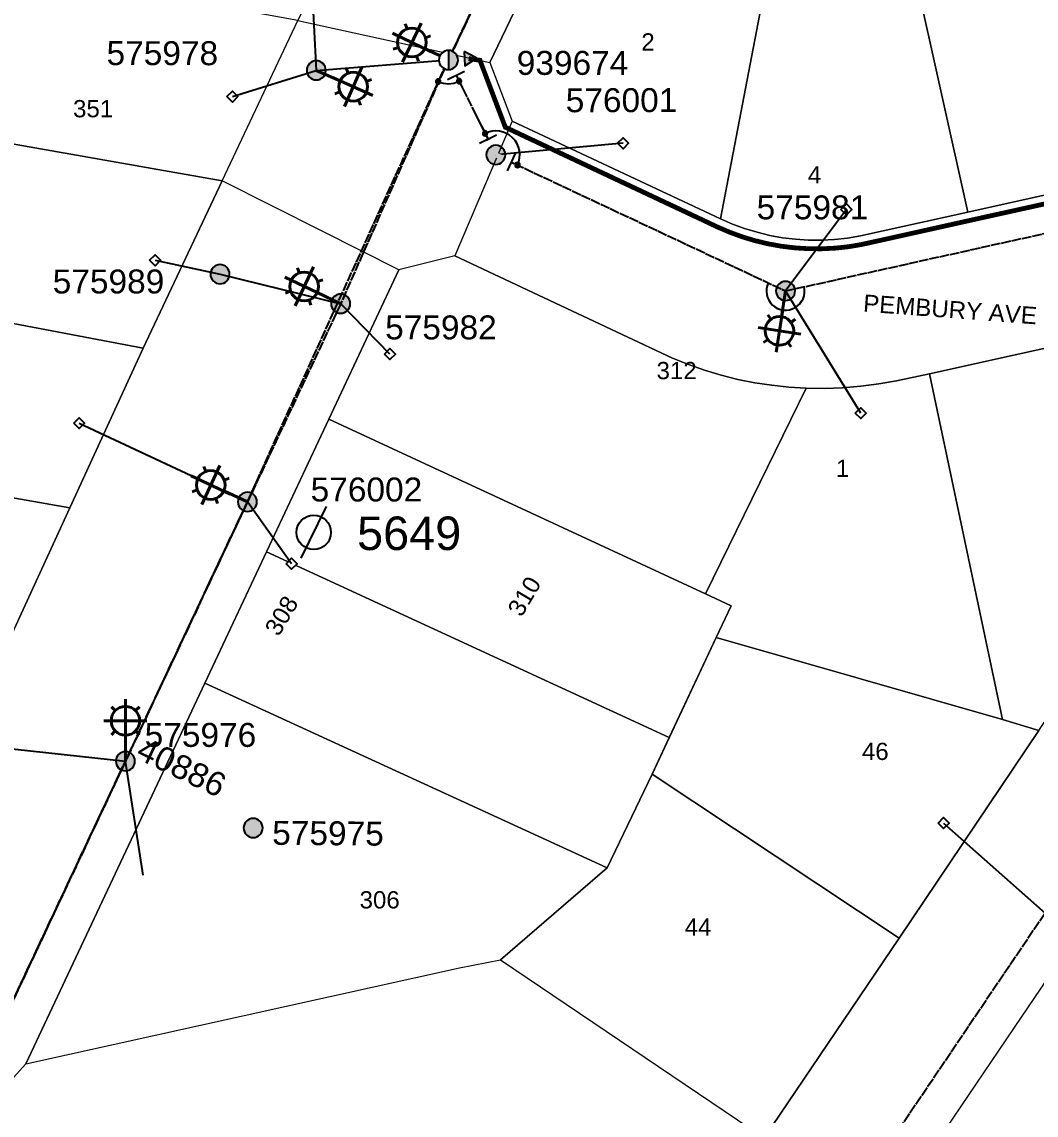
# Model space of a CAD drawing. Extents: x 316986 to 317993, y 6261353 to 6262146.
# Drawn here: x 317198.3 to 317304.2, y 6261481.3 to 6261595.4 of the extents above; entities that cross this region are included whole.
import ezdxf
from ezdxf.enums import TextEntityAlignment as Align

# ---------------------------------------------------------------- set-up
doc = ezdxf.new("R2010")
doc.units = 0
doc.linetypes.add('Cable Exist OH', pattern=[1, 1, 0])
doc.linetypes.add('Cable New OH', pattern=[6, 4, -2])
doc.layers.get('0').update_dxf_attribs({"color": 6})
doc.layers.add('Cadastre Land Parcels_SP_EXT', color=9, linetype='Continuous', lineweight=5)
doc.layers.add('Cadastre Roads_SP_EXT', color=9, linetype='Continuous', lineweight=5)
for name, color, linetype in [('Equip_SP_HV_EXT', 7, 'Continuous'), ('Equip_SP_HV_NEW', 2, 'Continuous'), ('Equip_SP_SL_EXT', 7, 'Continuous'), ('Equip_SP_SL_MOD', 3, 'Continuous'), ('Mains_HV_EXT', 7, 'Continuous'), ('Mains_HV_NEW_U72', 2, 'Cable New UG'), ('Mains_LV_EXT', 7, 'Continuous'), ('Mains_LV_NEW', 2, 'Continuous'), ('Mains_LV_NEW_E47', 2, 'Continuous'), ('Mains_LV_NEW_Hardwired', 2, 'Continuous'), ('Mains_SL_EXT', 7, 'Continuous'), ('Mains_SL_MOD', 3, 'Continuous'), ('Services_SP_EXT', 7, 'Continuous'), ('SupportsOH_SP_TR_HV_LV_SL_EXT', 7, 'Continuous'), ('SupportsOH_SP_TR_HV_LV_SL_NEW', 2, 'Continuous'), ('Trench_SP_NEW', 2, 'Continuous')]:
    doc.layers.add(name, color=color, linetype=linetype)
doc.styles.add('HVSW_LABEL', font='arial.ttf')
doc.styles.add('iecARIAL', font='arial.ttf', dxfattribs={"height": 2})
doc.styles.add('POLE_LABEL', font='arial.ttf')
doc.styles.get("Standard").update_dxf_attribs({"font": 'arial.ttf'})
doc.linetypes.add('Cable New UG', pattern='A,7,-0.25,["x",Standard,S=2,R=0,X=0.2,Y=-0.8],-2.1', length=9.35)
doc.linetypes.add('IE Trench HV', pattern='A,7,-0.2,["/",Standard,S=3,R=0,X=0.6,Y=-1.4],-2.5', length=9.7)

# ---------------------------------------------------------------- blocks, each defined once
blk = doc.blocks.new('*U78')
at = {"lineweight": 40}
for p, q in [((-4.78, -0.23), (-2.85, 3.84)), ((-4.5, 3.75), (-4.31, 3.22)), ((-1.78, 0.84), (-5.84, 2.77)), ((-1.87, 2.5), (-2.4, 2.31)), ((-5.75, 1.12), (-5.22, 1.3)), ((0, 0), (-2.46, 1.17)), ((-3.12, -0.14), (-3.31, 0.39))]:
    blk.add_line(p, q, dxfattribs=at)
blk.add_circle((-3.81, 1.81), 1.5, dxfattribs=at)
at = {"style": 'iecARIAL', "flags": 8}
blk.add_attdef('ASSET_NUM', (1.5, 1.5), '', height=2.5, dxfattribs=at)
for tag, p, height, flags in [('CONSTRUCTED_VOLTAGE', (0.98, -0.65), 0.2, 9), ('CONTROL_TYPE', (0.98, -0.85), 0.2, 9), ('LANTERN_PURPOSE', (0.98, -1.05), 0.2, 9), ('LANTERN_TYPE', (0.98, -1.25), 0.2, 9), ('LNUMBER', (2.18, -3.25), 2.5, 8), ('OPERATING_VOLTAGE', (0.98, -1.65), 0.2, 9), ('ORIENTATION', (0.98, -1.85), 0.2, 9), ('OWNED_BY', (0.98, -2.05), 0.2, 9), ('STATE', (0.98, -2.25), 0.2, 9), ('NO_PHASES', (0.98, -1.45), 0.2, 9), ('USAGE', (0.98, -2.45), 0.2, 9), ('CEXIST', (0.98, -2.65), 0.2, 9), ('CNEW', (0.98, -2.85), 0.2, 9), ('CNUMBER', (0.98, -3.05), 0.2, 9), ('CREMOVE', (0.98, -3.25), 0.2, 9), ('CREPLACE', (0.98, -3.45), 0.2, 9), ('LKINGHEIGHT', (0.98, -3.65), 0.2, 9), ('LBRACKET', (0.98, -3.85), 0.2, 9), ('LBRACKETVOCAB', (0.98, -4.05), 0.2, 9), ('LCATEGORY', (0.98, -4.25), 0.2, 9), ('LCHARGE1', (0.98, -4.45), 0.2, 9), ('LCHARGE1PERCENT', (0.98, -4.65), 0.2, 9), ('LCHARGE2', (0.98, -4.85), 0.2, 9), ('LCHARGE2PERCENT', (0.98, -5.05), 0.2, 9), ('LCHARGE3', (0.98, -5.25), 0.2, 9), ('LCHARGE3PERCENT', (0.98, -5.45), 0.2, 9), ('LEXIST', (0.98, -5.65), 0.2, 9), ('LLAMP', (0.98, -5.85), 0.2, 9), ('LLAMPVOCAB', (0.98, -6.05), 0.2, 9), ('LMAST', (0.98, -6.25), 0.2, 9), ('LMASTVOCAB', (0.98, -6.45), 0.2, 9), ('LNEW', (0.98, -6.65), 0.2, 9), ('LANTNUMBER', (0.98, -6.85), 0.2, 9), ('LOUTREACH', (0.98, -7.25), 0.2, 9), ('LOUTREACHVOCAB', (0.98, -7.45), 0.2, 9), ('LRATECODE', (0.98, -7.65), 0.2, 9), ('LREMOVE', (0.98, -7.85), 0.2, 9), ('LREPLACE', (0.98, -8.05), 0.2, 9), ('STREETNAME', (0.98, -9.25), 0.2, 9), ('LTYPE', (0.98, -8.25), 0.2, 9), ('LTYPEVOCAB', (0.98, -8.45), 0.2, 9), ('LEGEND', (0.98, -8.65), 0.2, 9), ('LOCATION', (0.98, -8.85), 0.2, 9), ('NOTES', (0.98, -9.05), 0.2, 9), ('SUBURB', (0.98, -9.45), 0.2, 1)]:
    blk.add_attdef(tag, p, '', height=height, dxfattribs=dict(flags=flags))
blk = doc.blocks.new('*U93')
at = {"lineweight": 40}
for p, q in [((0, 0), (-0.41, -2.69)), ((-0.3, -1.94), (-0.98, -6.39)), ((-1.86, -2.51), (-1.53, -2.96)), ((1.02, -2.95), (0.57, -3.28)), ((1.58, -4.51), (-2.87, -3.83)), ((-2.3, -5.39), (-1.85, -5.06)), ((0.58, -5.83), (0.25, -5.38))]:
    blk.add_line(p, q, dxfattribs=at)
blk.add_circle((-0.64, -4.17), 1.5, dxfattribs=at)
at = {"style": 'iecARIAL', "flags": 8}
blk.add_attdef('ASSET_NUM', (1.5, 1.5), '', height=2.5, dxfattribs=at)
for tag, p, height, flags in [('CONSTRUCTED_VOLTAGE', (0.98, -0.65), 0.2, 9), ('CONTROL_TYPE', (0.98, -0.85), 0.2, 9), ('LANTERN_PURPOSE', (0.98, -1.05), 0.2, 9), ('LANTERN_TYPE', (0.98, -1.25), 0.2, 9), ('LNUMBER', (2.18, -3.25), 2.5, 8), ('OPERATING_VOLTAGE', (0.98, -1.65), 0.2, 9), ('ORIENTATION', (0.98, -1.85), 0.2, 9), ('OWNED_BY', (0.98, -2.05), 0.2, 9), ('STATE', (0.98, -2.25), 0.2, 9), ('NO_PHASES', (0.98, -1.45), 0.2, 9), ('USAGE', (0.98, -2.45), 0.2, 9), ('CEXIST', (0.98, -2.65), 0.2, 9), ('CNEW', (0.98, -2.85), 0.2, 9), ('CNUMBER', (0.98, -3.05), 0.2, 9), ('CREMOVE', (0.98, -3.25), 0.2, 9), ('CREPLACE', (0.98, -3.45), 0.2, 9), ('LKINGHEIGHT', (0.98, -3.65), 0.2, 9), ('LBRACKET', (0.98, -3.85), 0.2, 9), ('LBRACKETVOCAB', (0.98, -4.05), 0.2, 9), ('LCATEGORY', (0.98, -4.25), 0.2, 9), ('LCHARGE1', (0.98, -4.45), 0.2, 9), ('LCHARGE1PERCENT', (0.98, -4.65), 0.2, 9), ('LCHARGE2', (0.98, -4.85), 0.2, 9), ('LCHARGE2PERCENT', (0.98, -5.05), 0.2, 9), ('LCHARGE3', (0.98, -5.25), 0.2, 9), ('LCHARGE3PERCENT', (0.98, -5.45), 0.2, 9), ('LEXIST', (0.98, -5.65), 0.2, 9), ('LLAMP', (0.98, -5.85), 0.2, 9), ('LLAMPVOCAB', (0.98, -6.05), 0.2, 9), ('LMAST', (0.98, -6.25), 0.2, 9), ('LMASTVOCAB', (0.98, -6.45), 0.2, 9), ('LNEW', (0.98, -6.65), 0.2, 9), ('LANTNUMBER', (0.98, -6.85), 0.2, 9), ('LOUTREACH', (0.98, -7.25), 0.2, 9), ('LOUTREACHVOCAB', (0.98, -7.45), 0.2, 9), ('LRATECODE', (0.98, -7.65), 0.2, 9), ('LREMOVE', (0.98, -7.85), 0.2, 9), ('LREPLACE', (0.98, -8.05), 0.2, 9), ('STREETNAME', (0.98, -9.25), 0.2, 9), ('LTYPE', (0.98, -8.25), 0.2, 9), ('LTYPEVOCAB', (0.98, -8.45), 0.2, 9), ('LEGEND', (0.98, -8.65), 0.2, 9), ('LOCATION', (0.98, -8.85), 0.2, 9), ('NOTES', (0.98, -9.05), 0.2, 9), ('SUBURB', (0.98, -9.45), 0.2, 1)]:
    blk.add_attdef(tag, p, '', height=height, dxfattribs=dict(flags=flags))
blk = doc.blocks.new('*U79')
at = {"lineweight": 40}
for p, q in [((0, 0), (2.49, -1.1)), ((4.77, 0.35), (2.95, -3.76)), ((3.11, 0.22), (3.32, -0.31)), ((1.8, -0.79), (5.92, -2.61)), ((5.78, -0.96), (5.26, -1.16)), ((1.93, -2.45), (2.46, -2.25)), ((4.6, -3.63), (4.4, -3.1))]:
    blk.add_line(p, q, dxfattribs=at)
blk.add_circle((3.86, -1.7), 1.5, dxfattribs=at)
at = {"style": 'iecARIAL', "flags": 8}
blk.add_attdef('ASSET_NUM', (1.5, 1.5), '', height=2.5, dxfattribs=at)
for tag, p, height, flags in [('CONSTRUCTED_VOLTAGE', (0.98, -0.65), 0.2, 9), ('CONTROL_TYPE', (0.98, -0.85), 0.2, 9), ('LANTERN_PURPOSE', (0.98, -1.05), 0.2, 9), ('LANTERN_TYPE', (0.98, -1.25), 0.2, 9), ('LNUMBER', (2.18, -3.25), 2.5, 8), ('OPERATING_VOLTAGE', (0.98, -1.65), 0.2, 9), ('ORIENTATION', (0.98, -1.85), 0.2, 9), ('OWNED_BY', (0.98, -2.05), 0.2, 9), ('STATE', (0.98, -2.25), 0.2, 9), ('NO_PHASES', (0.98, -1.45), 0.2, 9), ('USAGE', (0.98, -2.45), 0.2, 9), ('CEXIST', (0.98, -2.65), 0.2, 9), ('CNEW', (0.98, -2.85), 0.2, 9), ('CNUMBER', (0.98, -3.05), 0.2, 9), ('CREMOVE', (0.98, -3.25), 0.2, 9), ('CREPLACE', (0.98, -3.45), 0.2, 9), ('LKINGHEIGHT', (0.98, -3.65), 0.2, 9), ('LBRACKET', (0.98, -3.85), 0.2, 9), ('LBRACKETVOCAB', (0.98, -4.05), 0.2, 9), ('LCATEGORY', (0.98, -4.25), 0.2, 9), ('LCHARGE1', (0.98, -4.45), 0.2, 9), ('LCHARGE1PERCENT', (0.98, -4.65), 0.2, 9), ('LCHARGE2', (0.98, -4.85), 0.2, 9), ('LCHARGE2PERCENT', (0.98, -5.05), 0.2, 9), ('LCHARGE3', (0.98, -5.25), 0.2, 9), ('LCHARGE3PERCENT', (0.98, -5.45), 0.2, 9), ('LEXIST', (0.98, -5.65), 0.2, 9), ('LLAMP', (0.98, -5.85), 0.2, 9), ('LLAMPVOCAB', (0.98, -6.05), 0.2, 9), ('LMAST', (0.98, -6.25), 0.2, 9), ('LMASTVOCAB', (0.98, -6.45), 0.2, 9), ('LNEW', (0.98, -6.65), 0.2, 9), ('LANTNUMBER', (0.98, -6.85), 0.2, 9), ('LOUTREACH', (0.98, -7.25), 0.2, 9), ('LOUTREACHVOCAB', (0.98, -7.45), 0.2, 9), ('LRATECODE', (0.98, -7.65), 0.2, 9), ('LREMOVE', (0.98, -7.85), 0.2, 9), ('LREPLACE', (0.98, -8.05), 0.2, 9), ('STREETNAME', (0.98, -9.25), 0.2, 9), ('LTYPE', (0.98, -8.25), 0.2, 9), ('LTYPEVOCAB', (0.98, -8.45), 0.2, 9), ('LEGEND', (0.98, -8.65), 0.2, 9), ('LOCATION', (0.98, -8.85), 0.2, 9), ('NOTES', (0.98, -9.05), 0.2, 9), ('SUBURB', (0.98, -9.45), 0.2, 1)]:
    blk.add_attdef(tag, p, '', height=height, dxfattribs=dict(flags=flags))
blk = doc.blocks.new('*U96')
at = {"lineweight": 40}
for p, q in [((-4.77, -0.23), (-2.85, 3.84)), ((-4.51, 3.74), (-4.32, 3.22)), ((-1.78, 0.84), (-5.85, 2.76)), ((-1.87, 2.5), (-2.4, 2.31)), ((-5.75, 1.11), (-5.23, 1.3)), ((0, 0), (-2.46, 1.16)), ((-3.12, -0.14), (-3.31, 0.39))]:
    blk.add_line(p, q, dxfattribs=at)
blk.add_circle((-3.81, 1.8), 1.5, dxfattribs=at)
at = {"style": 'iecARIAL', "flags": 8}
blk.add_attdef('ASSET_NUM', (1.5, 1.5), '', height=2.5, dxfattribs=at)
for tag, p, height, flags in [('CONSTRUCTED_VOLTAGE', (0.98, -0.65), 0.2, 9), ('CONTROL_TYPE', (0.98, -0.85), 0.2, 9), ('LANTERN_PURPOSE', (0.98, -1.05), 0.2, 9), ('LANTERN_TYPE', (0.98, -1.25), 0.2, 9), ('LNUMBER', (2.18, -3.25), 2.5, 8), ('OPERATING_VOLTAGE', (0.98, -1.65), 0.2, 9), ('ORIENTATION', (0.98, -1.85), 0.2, 9), ('OWNED_BY', (0.98, -2.05), 0.2, 9), ('STATE', (0.98, -2.25), 0.2, 9), ('NO_PHASES', (0.98, -1.45), 0.2, 9), ('USAGE', (0.98, -2.45), 0.2, 9), ('CEXIST', (0.98, -2.65), 0.2, 9), ('CNEW', (0.98, -2.85), 0.2, 9), ('CNUMBER', (0.98, -3.05), 0.2, 9), ('CREMOVE', (0.98, -3.25), 0.2, 9), ('CREPLACE', (0.98, -3.45), 0.2, 9), ('LKINGHEIGHT', (0.98, -3.65), 0.2, 9), ('LBRACKET', (0.98, -3.85), 0.2, 9), ('LBRACKETVOCAB', (0.98, -4.05), 0.2, 9), ('LCATEGORY', (0.98, -4.25), 0.2, 9), ('LCHARGE1', (0.98, -4.45), 0.2, 9), ('LCHARGE1PERCENT', (0.98, -4.65), 0.2, 9), ('LCHARGE2', (0.98, -4.85), 0.2, 9), ('LCHARGE2PERCENT', (0.98, -5.05), 0.2, 9), ('LCHARGE3', (0.98, -5.25), 0.2, 9), ('LCHARGE3PERCENT', (0.98, -5.45), 0.2, 9), ('LEXIST', (0.98, -5.65), 0.2, 9), ('LLAMP', (0.98, -5.85), 0.2, 9), ('LLAMPVOCAB', (0.98, -6.05), 0.2, 9), ('LMAST', (0.98, -6.25), 0.2, 9), ('LMASTVOCAB', (0.98, -6.45), 0.2, 9), ('LNEW', (0.98, -6.65), 0.2, 9), ('LANTNUMBER', (0.98, -6.85), 0.2, 9), ('LOUTREACH', (0.98, -7.25), 0.2, 9), ('LOUTREACHVOCAB', (0.98, -7.45), 0.2, 9), ('LRATECODE', (0.98, -7.65), 0.2, 9), ('LREMOVE', (0.98, -7.85), 0.2, 9), ('LREPLACE', (0.98, -8.05), 0.2, 9), ('STREETNAME', (0.98, -9.25), 0.2, 9), ('LTYPE', (0.98, -8.25), 0.2, 9), ('LTYPEVOCAB', (0.98, -8.45), 0.2, 9), ('LEGEND', (0.98, -8.65), 0.2, 9), ('LOCATION', (0.98, -8.85), 0.2, 9), ('NOTES', (0.98, -9.05), 0.2, 9), ('SUBURB', (0.98, -9.45), 0.2, 1)]:
    blk.add_attdef(tag, p, '', height=height, dxfattribs=dict(flags=flags))
blk = doc.blocks.new('*U95')
at = {"lineweight": 40}
for p, q in [((-4.77, -0.28), (-2.89, 3.81)), ((-4.55, 3.7), (-4.35, 3.17)), ((-1.79, 0.82), (-5.87, 2.71)), ((-1.9, 2.48), (-2.42, 2.28)), ((-5.77, 1.05), (-5.24, 1.25)), ((-3.12, -0.17), (-3.31, 0.36)), ((0, 0), (-2.47, 1.14))]:
    blk.add_line(p, q, dxfattribs=at)
blk.add_circle((-3.83, 1.76), 1.5, dxfattribs=at)
at = {"style": 'iecARIAL', "flags": 8}
blk.add_attdef('ASSET_NUM', (1.5, 1.5), '', height=2.5, dxfattribs=at)
for tag, p, height, flags in [('CONSTRUCTED_VOLTAGE', (0.98, -0.65), 0.2, 9), ('CONTROL_TYPE', (0.98, -0.85), 0.2, 9), ('LANTERN_PURPOSE', (0.98, -1.05), 0.2, 9), ('LANTERN_TYPE', (0.98, -1.25), 0.2, 9), ('LNUMBER', (2.18, -3.25), 2.5, 8), ('OPERATING_VOLTAGE', (0.98, -1.65), 0.2, 9), ('ORIENTATION', (0.98, -1.85), 0.2, 9), ('OWNED_BY', (0.98, -2.05), 0.2, 9), ('STATE', (0.98, -2.25), 0.2, 9), ('NO_PHASES', (0.98, -1.45), 0.2, 9), ('USAGE', (0.98, -2.45), 0.2, 9), ('CEXIST', (0.98, -2.65), 0.2, 9), ('CNEW', (0.98, -2.85), 0.2, 9), ('CNUMBER', (0.98, -3.05), 0.2, 9), ('CREMOVE', (0.98, -3.25), 0.2, 9), ('CREPLACE', (0.98, -3.45), 0.2, 9), ('LKINGHEIGHT', (0.98, -3.65), 0.2, 9), ('LBRACKET', (0.98, -3.85), 0.2, 9), ('LBRACKETVOCAB', (0.98, -4.05), 0.2, 9), ('LCATEGORY', (0.98, -4.25), 0.2, 9), ('LCHARGE1', (0.98, -4.45), 0.2, 9), ('LCHARGE1PERCENT', (0.98, -4.65), 0.2, 9), ('LCHARGE2', (0.98, -4.85), 0.2, 9), ('LCHARGE2PERCENT', (0.98, -5.05), 0.2, 9), ('LCHARGE3', (0.98, -5.25), 0.2, 9), ('LCHARGE3PERCENT', (0.98, -5.45), 0.2, 9), ('LEXIST', (0.98, -5.65), 0.2, 9), ('LLAMP', (0.98, -5.85), 0.2, 9), ('LLAMPVOCAB', (0.98, -6.05), 0.2, 9), ('LMAST', (0.98, -6.25), 0.2, 9), ('LMASTVOCAB', (0.98, -6.45), 0.2, 9), ('LNEW', (0.98, -6.65), 0.2, 9), ('LANTNUMBER', (0.98, -6.85), 0.2, 9), ('LOUTREACH', (0.98, -7.25), 0.2, 9), ('LOUTREACHVOCAB', (0.98, -7.45), 0.2, 9), ('LRATECODE', (0.98, -7.65), 0.2, 9), ('LREMOVE', (0.98, -7.85), 0.2, 9), ('LREPLACE', (0.98, -8.05), 0.2, 9), ('STREETNAME', (0.98, -9.25), 0.2, 9), ('LTYPE', (0.98, -8.25), 0.2, 9), ('LTYPEVOCAB', (0.98, -8.45), 0.2, 9), ('LEGEND', (0.98, -8.65), 0.2, 9), ('LOCATION', (0.98, -8.85), 0.2, 9), ('NOTES', (0.98, -9.05), 0.2, 9), ('SUBURB', (0.98, -9.45), 0.2, 1)]:
    blk.add_attdef(tag, p, '', height=height, dxfattribs=dict(flags=flags))
blk = doc.blocks.new('SL_LANTERN_EXT')
at = {"lineweight": 40}
for p, q in [((0, 1.97), (0, 6.47)), ((-1.46, 5.68), (-1.06, 5.28)), ((1.46, 5.68), (1.06, 5.28)), ((-2.25, 4.22), (2.25, 4.22)), ((-1.46, 2.76), (-1.06, 3.16)), ((0, 0), (0, 2.72)), ((1.46, 2.76), (1.06, 3.16))]:
    blk.add_line(p, q, dxfattribs=at)
blk.add_circle((0, 4.22), 1.5, dxfattribs=at)
at = {"style": 'iecARIAL', "flags": 8}
blk.add_attdef('ASSET_NUM', (1.5, 1.5), '', height=2.5, dxfattribs=at)
for tag, p, height, flags in [('CONSTRUCTED_VOLTAGE', (0.98, -0.65), 0.2, 9), ('CONTROL_TYPE', (0.98, -0.85), 0.2, 9), ('LANTERN_PURPOSE', (0.98, -1.05), 0.2, 9), ('LANTERN_TYPE', (0.98, -1.25), 0.2, 9), ('LNUMBER', (2.18, -3.25), 2.5, 8), ('OPERATING_VOLTAGE', (0.98, -1.65), 0.2, 9), ('ORIENTATION', (0.98, -1.85), 0.2, 9), ('OWNED_BY', (0.98, -2.05), 0.2, 9), ('STATE', (0.98, -2.25), 0.2, 9), ('NO_PHASES', (0.98, -1.45), 0.2, 9), ('USAGE', (0.98, -2.45), 0.2, 9), ('CEXIST', (0.98, -2.65), 0.2, 9), ('CNEW', (0.98, -2.85), 0.2, 9), ('CNUMBER', (0.98, -3.05), 0.2, 9), ('CREMOVE', (0.98, -3.25), 0.2, 9), ('CREPLACE', (0.98, -3.45), 0.2, 9), ('LKINGHEIGHT', (0.98, -3.65), 0.2, 9), ('LBRACKET', (0.98, -3.85), 0.2, 9), ('LBRACKETVOCAB', (0.98, -4.05), 0.2, 9), ('LCATEGORY', (0.98, -4.25), 0.2, 9), ('LCHARGE1', (0.98, -4.45), 0.2, 9), ('LCHARGE1PERCENT', (0.98, -4.65), 0.2, 9), ('LCHARGE2', (0.98, -4.85), 0.2, 9), ('LCHARGE2PERCENT', (0.98, -5.05), 0.2, 9), ('LCHARGE3', (0.98, -5.25), 0.2, 9), ('LCHARGE3PERCENT', (0.98, -5.45), 0.2, 9), ('LEXIST', (0.98, -5.65), 0.2, 9), ('LLAMP', (0.98, -5.85), 0.2, 9), ('LLAMPVOCAB', (0.98, -6.05), 0.2, 9), ('LMAST', (0.98, -6.25), 0.2, 9), ('LMASTVOCAB', (0.98, -6.45), 0.2, 9), ('LNEW', (0.98, -6.65), 0.2, 9), ('LANTNUMBER', (0.98, -6.85), 0.2, 9), ('LOUTREACH', (0.98, -7.25), 0.2, 9), ('LOUTREACHVOCAB', (0.98, -7.45), 0.2, 9), ('LRATECODE', (0.98, -7.65), 0.2, 9), ('LREMOVE', (0.98, -7.85), 0.2, 9), ('LREPLACE', (0.98, -8.05), 0.2, 9), ('STREETNAME', (0.98, -9.25), 0.2, 9), ('LTYPE', (0.98, -8.25), 0.2, 9), ('LTYPEVOCAB', (0.98, -8.45), 0.2, 9), ('LEGEND', (0.98, -8.65), 0.2, 9), ('LOCATION', (0.98, -8.85), 0.2, 9), ('NOTES', (0.98, -9.05), 0.2, 9), ('SUBURB', (0.98, -9.45), 0.2, 1)]:
    blk.add_attdef(tag, p, '', height=height, dxfattribs=dict(flags=flags))
blk = doc.blocks.new('CCP_EXT')
at = {"flags": 9}
for tag, p in [('STATE', (0, -1.8)), ('LEGEND', (0, -1.4)), ('LIFE_SUPPORT', (0, -1.6)), ('NOTES', (0, -2))]:
    blk.add_attdef(tag, text='', height=0.2, dxfattribs=at).set_placement(p, align=Align.MIDDLE_LEFT)
blk.add_wipeout([(0, 0.57), (0.57, 0), (0, -0.57), (-0.57, 0)])
blk.add_lwpolyline([(-0.57, 0), (0, 0.57), (0.57, 0), (0, -0.57), (-0.57, 0)])
at = {"flags": 1}
blk.add_attdef('Z', (0, 0), '', height=0.2, dxfattribs=at)
at = {"flags": 9}
for tag, p in [('CCP_TYPE', (0, 0)), ('CONSTRUCTED_VOLTAGE', (0, -0.2)), ('OPERATING_VOLTAGE', (0, -0.6)), ('ORIENTATION', (0, -0.8)), ('OWNED_BY', (0, -1)), ('NO_PHASES', (0, -0.4)), ('USAGE', (0, -1.2))]:
    blk.add_attdef(tag, text='', height=0.2, dxfattribs=at).set_placement(p, align=Align.MIDDLE_LEFT)
blk = doc.blocks.new('POLE_EXT')
blk.add_hatch(color=256).paths.add_polyline_path([(-1, 0, 1), (1, 0, 1)])
blk.add_lwpolyline([(-1, 0, 1), (1, 0, 1)], format="xyb", close=True)
for tag, height, flags, p in [('pNumber', 2.5, 8, (-17.84, 2.07)), ('OWNED_BY', 0.2, 9, (1.35, -0.4)), ('SPECIAL_USE', 0.2, 9, (1.35, -0.8)), ('STATE', 0.2, 9, (1.35, -1)), ('PARENT', 0.2, 9, (1.35, -0.6)), ('USAGE', 0.2, 9, (1.35, -1.2)), ('cLV', 0.2, 9, (1.35, -1.4)), ('hDepth', 0.2, 9, (1.35, -1.6)), ('hDia', 0.2, 9, (1.35, -1.8)), ('cHV', 0.2, 9, (1.35, -2)), ('LBRACKET', 0.2, 9, (1.35, -2.2)), ('cLinedev', 0.2, 9, (1.35, -3.4)), ('LExisting', 0.2, 9, (1.35, -2.4)), ('LANTNUMBER', 0.2, 9, (1.35, -2.6)), ('LOther', 0.2, 9, (1.35, -2.8)), ('LRemove', 0.2, 9, (1.35, -3)), ('LEGEND', 0.2, 9, (1.35, -3.2)), ('pExisting', 0.2, 9, (1.35, -3.8)), ('pFooting', 0.2, 9, (1.35, -4.4)), ('pNew', 0.2, 9, (1.35, -4.6)), ('LOCATION', 0.2, 9, (1.35, -3.6)), ('PFNUMBER', 0.2, 9, (1.35, -4)), ('NEWPFNUMBER', 0.2, 9, (1.35, -4.2)), ('pRelocate', 0.2, 9, (1.35, -5)), ('pRemove', 0.2, 9, (1.35, -5.2)), ('pReplace', 0.2, 9, (1.35, -5.4)), ('pStay', 0.2, 9, (1.35, -5.6)), ('pType', 0.2, 9, (1.35, -5.8)), ('cspan', 0.2, 9, (1.35, -6)), ('STREETNAME', 0.2, 9, (1.35, -6.2)), ('SUBURB', 0.2, 9, (1.35, -6.4)), ('NOTES', 0.2, 9, (1.35, -6.6)), ('MAINTAINED_BY', 0.2, 9, (1.36, -6.81)), ('OPERATED_BY', 0.2, 9, (1.36, -7.01))]:
    blk.add_attdef(tag, text='', height=height, dxfattribs=dict(flags=flags)).set_placement(p, align=Align.MIDDLE_LEFT)
at = {"style": 'POLE_LABEL'}
for tag, height, flags, p in [('ASSET_NUM', 2.5, 8, (2, 2)), ('STRUCTURE_PLANT_NUMBER', 0.2, 9, (1.35, 0.03)), ('STREET_CODE', 0.2, 9, (1.35, -0.2))]:
    blk.add_attdef(tag, text='', height=height, dxfattribs=dict(at, flags=flags)).set_placement(p, align=Align.MIDDLE_LEFT)
at = {"flags": 1}
blk.add_attdef('Z', (1.35, -7.33), '', height=0.2, dxfattribs=at)
blk = doc.blocks.new('*U94')
blk.add_line((-2.79, -7.62), (3.21, -7.62))
blk.add_circle((0.21, -7.62), 1.8)
at = {"style": 'HVSW_LABEL'}
for tag, height, flags, p in [('ASSET_NUM', 3.5, 8, (2, 2)), ('STREET_CODE', 0.2, 9, (0, -0.2))]:
    blk.add_attdef(tag, text='', height=height, dxfattribs=dict(at, flags=flags)).set_placement(p, align=Align.MIDDLE_LEFT)
at = {"flags": 1}
blk.add_attdef('Z', (0, 0), '', height=0.2, dxfattribs=at)
at = {"flags": 9}
for tag, p in [('ACTUAL_STATUS', (0, -0.4)), ('CONSTRUCTED_VOLTAGE', (0, -0.6)), ('OPERATING_VOLTAGE', (0, -1)), ('ORIENTATION', (0, -1.2)), ('NO_PHASES', (0, -0.8)), ('OWNED_BY', (0, -1.4)), ('STATE', (0, -1.6)), ('SWITCH_TYPE', (0, -1.8)), ('USAGE', (0, -2)), ('LEGEND', (0, -2.2)), ('STREETNAME', (0, -2.6)), ('SUBURB', (0, -2.8)), ('LOCATION', (0, -2.4)), ('NOTES', (0, -3))]:
    blk.add_attdef(tag, text='', height=0.2, dxfattribs=at).set_placement(p, align=Align.MIDDLE_LEFT)
blk = doc.blocks.new('UGOH_NEW')
blk.add_hatch(color=256).paths.add_polyline_path([(-0.75, 1.7), (0.75, 1.7), (0, 3)])
blk.add_lwpolyline([(-0.75, 1.7), (0.75, 1.7), (0, 3)], close=True)
for tag, flags, p in [('CONSTRUCTED_VOLTAGE', 9, (1.5, 0)), ('OPERATING_VOLTAGE', 9, (1.5, -0.2)), ('ORIENTATION', 9, (1.5, -0.4)), ('STATE', 9, (1.5, -0.6)), ('OWNED_BY', 9, (1.5, -1)), ('OPERATED_BY', 9, (1.5, -1.2)), ('USAGE', 9, (1.5, -0.8)), ('ACTUAL_STATUS', 9, (1.5, -1.6)), ('TYPE', 1, (1.5, -2)), ('MAINTAINED_BY', 9, (1.5, -1.4)), ('NUMBER_OF_PHASES', 9, (1.5, -1.8))]:
    blk.add_attdef(tag, text='', height=0.2, dxfattribs=dict(flags=flags)).set_placement(p, align=Align.MIDDLE_LEFT)
blk = doc.blocks.new('*U157')
at = {"flags": 9}
for tag, p in [('ORIENTATION', (0, -0.8)), ('OWNED_BY', (0, -1)), ('STATE', (0, -1.2)), ('OPERATED_BY', (0, -2.01)), ('USAGE', (0, -1.4)), ('NOTES', (0, -1.6)), ('MAINTAINED_BY', (0, -1.81))]:
    blk.add_attdef(tag, text='', height=0.2, dxfattribs=at).set_placement(p, align=Align.MIDDLE_LEFT)
blk.add_wipeout([(-0.25, -0.05), (-0.61, 1.73), (-0.12, 1.83), (0.25, 0.05)])
blk.add_line((0.61, 1.98), (-1.34, 1.58))
at = {"flags": 1}
blk.add_attdef('Z', (0, 0), '', height=0.2, dxfattribs=at)
at = {"flags": 9}
for tag, p in [('CONNECTOR_TYPE', (0, 0)), ('CONSTRUCTED_VOLTAGE', (0, -0.2)), ('OPERATING_VOLTAGE', (0, -0.6)), ('NO_PHASES', (0, -0.4))]:
    blk.add_attdef(tag, text='', height=0.2, dxfattribs=at).set_placement(p, align=Align.MIDDLE_LEFT)
blk = doc.blocks.new('*U156')
at = {"flags": 9}
for tag, p in [('ORIENTATION', (0, -0.8)), ('OWNED_BY', (0, -1)), ('STATE', (0, -1.2)), ('OPERATED_BY', (0, -2.01)), ('USAGE', (0, -1.4)), ('NOTES', (0, -1.6)), ('MAINTAINED_BY', (0, -1.81))]:
    blk.add_attdef(tag, text='', height=0.2, dxfattribs=at).set_placement(p, align=Align.MIDDLE_LEFT)
blk.add_wipeout([(-0.25, -0.05), (-0.61, 1.73), (-0.12, 1.83), (0.25, 0.05)])
blk.add_line((0.61, 1.98), (-1.34, 1.58))
at = {"flags": 1}
blk.add_attdef('Z', (0, 0), '', height=0.2, dxfattribs=at)
at = {"flags": 9}
for tag, p in [('CONNECTOR_TYPE', (0, 0)), ('CONSTRUCTED_VOLTAGE', (0, -0.2)), ('OPERATING_VOLTAGE', (0, -0.6)), ('NO_PHASES', (0, -0.4))]:
    blk.add_attdef(tag, text='', height=0.2, dxfattribs=at).set_placement(p, align=Align.MIDDLE_LEFT)
blk = doc.blocks.new('BOND POINT')
blk.add_hatch(color=256).paths.add_polyline_path([(-1, 0, 1), (1, 0, 1)])
blk.add_lwpolyline([(-1, 0, 1), (1, 0, 1)], format="xyb", close=True)
blk = doc.blocks.new('*U152')
at = {"flags": 9}
for tag, p in [('OWNED_BY', (0, -1)), ('STATE', (0, -1.2)), ('USAGE', (0, -1.4)), ('NOTES', (0, -1.6))]:
    blk.add_attdef(tag, text='', height=0.2, dxfattribs=at).set_placement(p, align=Align.MIDDLE_LEFT)
blk.add_wipeout([(-0.09, 0.24), (1.6, 0.89), (1.78, 0.42), (0.09, -0.24)])
blk.add_line((2.05, -0.28), (1.33, 1.59))
at = {"flags": 1}
blk.add_attdef('Z', (0, 0), '', height=0.2, dxfattribs=at)
at = {"flags": 9}
for tag, p in [('CONNECTOR_TYPE', (0, 0)), ('CONSTRUCTED_VOLTAGE', (0, -0.2)), ('OPERATING_VOLTAGE', (0, -0.6)), ('ORIENTATION', (0, -0.8)), ('NO_PHASES', (0, -0.4))]:
    blk.add_attdef(tag, text='', height=0.2, dxfattribs=at).set_placement(p, align=Align.MIDDLE_LEFT)
blk = doc.blocks.new('POLE_REPLACE_NEW')
for tag, height, flags, p in [('ASSET_NUM', 2.5, 8, (2, 2)), ('cHV', 0.2, 9, (1.5, -1.8)), ('LBRACKET', 0.2, 9, (1.5, -2)), ('LExisting', 0.2, 9, (1.5, -2.2)), ('cLinedev', 0.2, 9, (1.5, -3.2)), ('LANTNUMBER', 0.2, 9, (1.5, -2.4)), ('LOther', 0.2, 9, (1.5, -2.6)), ('LRemove', 0.2, 9, (1.5, -2.8)), ('LEGEND', 0.2, 9, (1.5, -3)), ('pExisting', 0.2, 9, (1.5, -3.4)), ('pNumber', 2, 8, (1.5, -4.4)), ('PFNUMBER', 0.2, 9, (1.5, -3.6)), ('NEWPFNUMBER', 0.2, 9, (1.5, -3.8)), ('pFooting', 0.2, 9, (1.5, -4)), ('pNew', 0.2, 9, (1.5, -4.2)), ('pRelocate', 0.2, 9, (1.5, -4.6)), ('cspan', 0.2, 9, (1.5, -5.6)), ('SUBURB', 0.2, 9, (1.5, -5.8)), ('pRemove', 0.2, 9, (1.5, -4.8)), ('pReplace', 0.2, 9, (1.5, -5)), ('pStay', 0.2, 9, (1.5, -5.2)), ('pType', 0.2, 9, (1.5, -5.4)), ('STREETNAME', 0.2, 9, (1.5, -6)), ('OPERATED_BY', 0.2, 9, (1.5, -6.6)), ('LOCATION', 0.2, 9, (1.5, -6.2)), ('NOTES', 0.2, 9, (1.5, -6.4)), ('MAINTAINED_BY', 0.2, 9, (1.5, -6.8)), ('Z', 0.2, 1, (1.5, -7))]:
    blk.add_attdef(tag, text='', height=height, dxfattribs=dict(flags=flags)).set_placement(p, align=Align.MIDDLE_LEFT)
blk.add_wipeout([(0, 1), (-0.13, 0.99), (-0.25, 0.97), (-0.37, 0.93), (-0.48, 0.88), (-0.59, 0.81), (-0.68, 0.73), (-0.77, 0.64), (-0.84, 0.54), (-0.9, 0.43), (-0.95, 0.31), (-0.98, 0.19), (-1, 0.06), (-1, -0.06), (-0.98, -0.19), (-0.95, -0.31), (-0.9, -0.43), (-0.84, -0.54), (-0.77, -0.64), (-0.68, -0.73), (-0.59, -0.81), (-0.48, -0.88), (-0.37, -0.93), (-0.25, -0.97), (-0.13, -0.99), (0, -1), (0.13, -0.99), (0.25, -0.97), (0.37, -0.93), (0.48, -0.88), (0.59, -0.81), (0.68, -0.73), (0.77, -0.64), (0.84, -0.54), (0.9, -0.43), (0.95, -0.31), (0.98, -0.19), (1, -0.06), (1, 0.06), (0.98, 0.19), (0.95, 0.31), (0.9, 0.43), (0.84, 0.54), (0.77, 0.64), (0.68, 0.73), (0.59, 0.81), (0.48, 0.88), (0.37, 0.93), (0.25, 0.97), (0.13, 0.99)])
h = blk.add_hatch(color=256)
edge = h.paths.add_edge_path()
edge.add_arc((0, 0), 1, 270, 450)
edge.add_line((0, 1), (0, -1))
blk.add_lwpolyline([(0, 1), (0, -1)])
at = {"lineweight": -3}
blk.add_arc((0, 0), 1, 90, 270, dxfattribs=at)
blk.add_arc((0, 0), 1, 270, 90)
at = {"style": 'POLE_LABEL', "flags": 9}
blk.add_attdef('STRUCTURE_PLANT_NUMBER', text='', height=0.2, dxfattribs=at).set_placement((1.5, 0.24), align=Align.MIDDLE_LEFT)
at = {"flags": 9}
for tag, p in [('STREET_CODE', (1.5, 0)), ('OWNED_BY', (1.5, -0.2)), ('SPECIAL_USE', (1.5, -0.6)), ('STATE', (1.5, -0.8)), ('cLV', (1.5, -1.2)), ('PARENT', (1.5, -0.4)), ('USAGE', (1.5, -1)), ('hDepth', (1.5, -1.4)), ('hDia', (1.5, -1.6))]:
    blk.add_attdef(tag, text='', height=0.2, dxfattribs=at).set_placement(p, align=Align.MIDDLE_LEFT)

msp = doc.modelspace()

# ---------------------------------------------------------------- linework, layer by layer
at = {"layer": 'Cadastre Land Parcels_SP_EXT', "linetype": 'Continuous'}
for points in [[(317314.89, 6261579.53), (317306.51, 6261616.89), (317288.74, 6261612.97), (317297.08, 6261575.58), (317314.89, 6261579.53)], [(317297.08, 6261575.58), (317288.74, 6261612.97), (317278.1, 6261610.64), (317271.25, 6261574.87), (317272.49, 6261574.33), (317273.77, 6261573.86), (317275.07, 6261573.47), (317276.4, 6261573.15), (317277.73, 6261572.91), (317279.09, 6261572.74), (317280.44, 6261572.66), (317281.8, 6261572.65), (317283.16, 6261572.72), (317284.52, 6261572.86), (317285.86, 6261573.09), (317297.08, 6261575.58)], [(317271.25, 6261574.87), (317278.1, 6261610.64), (317253.96, 6261605.38), (317247.17, 6261591.2), (317249.49, 6261585.09), (317271.25, 6261574.87)], [(317227.11, 6261595.57), (317187.46, 6261602.78), (317184.75, 6261597), (317179.48, 6261585.83), (317219.22, 6261578.83), (317227.11, 6261595.57)], [(317219.22, 6261578.83), (317179.48, 6261585.83), (317175.66, 6261577.66), (317171.51, 6261568.87), (317210.97, 6261561.36), (317219.22, 6261578.83)], [(317280.2, 6261557.2), (317278.4, 6261557.3), (317276.61, 6261557.5), (317274.83, 6261557.77), (317273.06, 6261558.12), (317271.31, 6261558.56), (317269.59, 6261559.08), (317267.89, 6261559.67), (317266.22, 6261560.34), (317243.52, 6261571), (317237.67, 6261569.55), (317230.36, 6261553.98), (317269.68, 6261535.72), (317280.2, 6261557.2)], [(317210.97, 6261561.36), (317171.51, 6261568.87), (317163.45, 6261551.71), (317203.29, 6261544.71), (317210.97, 6261561.36)], [(317316.33, 6261559.28), (317310.66, 6261562.6), (317293.08, 6261558.71), (317300.7, 6261522.61), (317304.5, 6261521.46), (317313.46, 6261534.79), (317314.25, 6261536.07), (317314.97, 6261537.39), (317315.61, 6261538.75), (317316.18, 6261540.14), (317316.68, 6261541.56), (317317.09, 6261543), (317317.43, 6261544.47), (317317.68, 6261545.95), (317317.86, 6261547.44), (317317.95, 6261548.95), (317317.96, 6261550.45), (317317.89, 6261551.95), (317317.74, 6261553.45), (317317.51, 6261554.93), (317317.2, 6261556.4), (317316.8, 6261557.85), (317316.33, 6261559.28)], [(317300.7, 6261522.61), (317293.08, 6261558.71), (317289.64, 6261557.98), (317287.77, 6261557.64), (317285.89, 6261557.4), (317284, 6261557.24), (317282.1, 6261557.17), (317280.2, 6261557.2), (317269.68, 6261535.72), (317272.37, 6261534.49), (317270.81, 6261531.17), (317300.7, 6261522.61)], [(317270.81, 6261531.17), (317272.37, 6261534.49), (317269.68, 6261535.72), (317230.36, 6261553.98), (317223.84, 6261540.12), (317265.9, 6261520.72), (317270.81, 6261531.17)], [(317203.29, 6261544.71), (317163.45, 6261551.71), (317157.27, 6261538.67), (317155.62, 6261535.19), (317195.31, 6261527.35), (317203.29, 6261544.71)], [(317264.1, 6261516.9), (317265.9, 6261520.72), (317223.84, 6261540.12), (317217.39, 6261526.39), (317259.41, 6261507.12), (317264.1, 6261516.9)], [(317289.92, 6261499.79), (317304.5, 6261521.46), (317300.7, 6261522.61), (317270.81, 6261531.17), (317264.1, 6261516.9), (317289.92, 6261499.79)], [(317259.41, 6261507.12), (317217.39, 6261526.39), (317198.72, 6261486.67), (317243.99, 6261496.68), (317248.27, 6261497.53), (317259.41, 6261507.12)], [(317289.92, 6261499.79), (317264.1, 6261516.9), (317259.41, 6261507.12), (317248.27, 6261497.53), (317275.82, 6261478.93), (317289.92, 6261499.79)]]:
    msp.add_lwpolyline(points, close=True, dxfattribs=at)
at = {"layer": 'Cadastre Roads_SP_EXT', "linetype": 'Continuous'}
msp.add_lwpolyline([(317261.15, 6261620.44), (317250.04, 6261624.04), (317241.91, 6261626.68), (317235.18, 6261612.55), (317230.28, 6261602.25), (317227.11, 6261595.57), (317235.52, 6261593.74), (317247.17, 6261591.2), (317253.96, 6261605.38), (317261.15, 6261620.44)], close=True, dxfattribs=at)
for points in [[(317314.89, 6261579.53), (317297.08, 6261575.58), (317285.86, 6261573.09), (317284.52, 6261572.86), (317283.16, 6261572.72), (317281.8, 6261572.65), (317280.44, 6261572.66), (317279.09, 6261572.74), (317277.73, 6261572.91), (317276.4, 6261573.15), (317275.07, 6261573.47), (317273.77, 6261573.86), (317272.49, 6261574.33), (317271.25, 6261574.87), (317271.25, 6261574.87), (317249.49, 6261585.09), (317246.61, 6261578.29), (317243.52, 6261571), (317266.22, 6261560.34), (317267.89, 6261559.67), (317269.59, 6261559.08), (317271.31, 6261558.56), (317273.06, 6261558.12), (317274.83, 6261557.77), (317276.61, 6261557.5), (317278.4, 6261557.3), (317280.2, 6261557.2), (317282.1, 6261557.17), (317284, 6261557.24), (317285.89, 6261557.4), (317287.77, 6261557.64), (317289.64, 6261557.98), (317293.08, 6261558.71), (317310.66, 6261562.6)], [(317130.23, 6261411.86), (317140.01, 6261422.44), (317161.77, 6261445.98), (317177.96, 6261463.8), (317192.32, 6261479.61), (317198.72, 6261486.67), (317217.39, 6261526.39), (317230.36, 6261553.98), (317237.67, 6261569.55), (317237.67, 6261569.55), (317229.73, 6261573.54), (317219.22, 6261578.83), (317210.97, 6261561.36), (317203.29, 6261544.71), (317195.31, 6261527.35), (317187.04, 6261509.71), (317181.63, 6261498.08), (317174.8, 6261490.79), (317150.41, 6261464.76), (317132.68, 6261445.84), (317115.88, 6261427.91)], [(317304.5, 6261521.46), (317289.92, 6261499.79), (317275.82, 6261478.93)], [(317291.55, 6261475.06), (317301.95, 6261490.44), (317312.42, 6261505.92)]]:
    msp.add_lwpolyline(points, dxfattribs=at)
at = {"layer": 'Mains_HV_EXT', "linetype": 'Cable Exist OH'}
msp.add_lwpolyline([(317079.49, 6261352.58), (317105.08, 6261387.62), (317135.74, 6261423.79), (317195.36, 6261489), (317221.85, 6261545.33)], dxfattribs=at)
at = {"layer": 'Mains_LV_EXT', "linetype": 'Cable Exist OH'}
for points in [[(317256.15, 6261619.35), (317242.83, 6261591.48)], [(317242.83, 6261591.48), (317231.59, 6261566.02)], [(317247.79, 6261581.56), (317278.04, 6261567.35)], [(317231.59, 6261566.02), (317221.85, 6261545.33)], [(317221.85, 6261545.33), (317209.11, 6261518.25)], [(317209.11, 6261518.25), (317195.36, 6261489)]]:
    msp.add_lwpolyline(points, dxfattribs=at)
at = {"layer": 'Mains_LV_EXT', "linetype": 'Continuous'}
msp.add_lwpolyline([(317276.23, 6261568.2, 1.398771), (317279.99, 6261567.78)], format="xyb", dxfattribs=at)
at = {"layer": 'Mains_LV_NEW_E47', "color": 2, "linetype": 'Cable New OH', "flags": 128}
msp.add_lwpolyline([(317242.84, 6261591.46), (317247.79, 6261581.56)], dxfattribs=at)
at = {"layer": 'Mains_SL_EXT', "linetype": 'Cable Exist OH'}
for points in [[(317242.83, 6261591.48), (317256.15, 6261619.35)], [(317242.83, 6261591.48), (317231.59, 6261566.02)], [(317231.59, 6261566.02), (317221.85, 6261545.33)], [(317221.85, 6261545.33), (317209.11, 6261518.25)], [(317209.11, 6261518.25), (317195.36, 6261489)]]:
    msp.add_lwpolyline(points, dxfattribs=at)
at = {"layer": 'Services_SP_EXT'}
for points in [[(317228.29, 6261604.6), (317229.04, 6261590.38)], [(317229.04, 6261590.38), (317242.83, 6261591.48)], [(317195.97, 6261519.68), (317209.11, 6261518.25)], [(317210.95, 6261506.36), (317209.11, 6261518.25)]]:
    msp.add_lwpolyline(points, dxfattribs=at)

# ---------------------------------------------------------------- block references
at = {"layer": 'Equip_SP_HV_NEW', "rotation": 273.5188185289099}
msp.add_blockref('UGOH_NEW', (317242.82, 6261591.48), dxfattribs=at)
at = {"layer": 'Equip_SP_SL_EXT'}
for name, p in [('*U79', (317229.04, 6261590.38)), ('*U96', (317231.59, 6261566.02)), ('*U93', (317278.04, 6261567.35)), ('*U95', (317221.85, 6261545.33))]:
    msp.add_blockref(name, p, dxfattribs=at)
ref = msp.add_blockref('SL_LANTERN_EXT', (317209.11, 6261518.25), dxfattribs=at)
ref.add_attrib('ASSET_NUM', '40886', dxfattribs={"layer": '0', "height": 2.5, "rotation": 334.2473, "style": 'iecARIAL'}).set_placement((317210.62, 6261519.75), align=Align.MIDDLE_LEFT)
at = {"layer": 'Equip_SP_SL_MOD'}
msp.add_blockref('*U78', (317242.83, 6261591.48), dxfattribs=at)
at = {"layer": 'Mains_LV_NEW_Hardwired', "linetype": 'Cable New OH', "xscale": 0.25, "yscale": 0.25, "zscale": 0.25}
msp.add_blockref('BOND POINT', (317250.05, 6261580.5), dxfattribs=at)
at = {"layer": 'SupportsOH_SP_TR_HV_LV_SL_EXT'}
ref = msp.add_blockref('POLE_EXT', (317229.04, 6261590.38), dxfattribs=at)
ref.add_attrib('ASSET_NUM', '575978', dxfattribs={"layer": '0', "height": 2.5, "rotation": 359.9518, "style": 'POLE_LABEL'}).set_placement((317218.79, 6261590.17), align=Align.BOTTOM_RIGHT)
ref = msp.add_blockref('POLE_EXT', (317231.59, 6261566.02), dxfattribs=at)
ref.add_attrib('ASSET_NUM', '575982', dxfattribs={"layer": '0', "height": 2.5, "rotation": 0.0313, "style": 'POLE_LABEL'}).set_placement((317236.23, 6261561.54), align=Align.BOTTOM_LEFT)
ref = msp.add_blockref('POLE_EXT', (317221.85, 6261545.33), dxfattribs=at)
ref.add_attrib('ASSET_NUM', '576002', dxfattribs={"layer": '0', "height": 2.5, "rotation": 359.9885, "style": 'POLE_LABEL'}).set_placement((317228.45, 6261544.62), align=Align.BOTTOM_LEFT)
ref = msp.add_blockref('POLE_EXT', (317209.11, 6261518.25), dxfattribs=at)
ref.add_attrib('ASSET_NUM', '575976', dxfattribs={"layer": '0', "height": 2.5, "rotation": 359.9954, "style": 'POLE_LABEL'}).set_placement((317211.12, 6261519), align=Align.BOTTOM_LEFT)
ref = msp.add_blockref('POLE_EXT', (317222.45, 6261511.28), dxfattribs=at)
ref.add_attrib('ASSET_NUM', '575975', dxfattribs={"layer": '0', "height": 2.5, "rotation": 359.523, "style": 'POLE_LABEL'}).set_placement((317224.45, 6261512.03), align=Align.TOP_LEFT)

# ---------------------------------------------------------------- texts
at = {"layer": 'Cadastre Land Parcels_SP_EXT'}
for s, p in [('2', (317262.98, 6261592.45)), ('351', (317203.64, 6261585.48)), ('4', (317280.37, 6261578.57)), ('312', (317264.57, 6261558.14)), ('1', (317283.3, 6261547.94)), ('46', (317286.01, 6261518.38)), ('306', (317233.56, 6261502.88)), ('44', (317267.51, 6261500.05))]:
    msp.add_text(s, height=1.8, dxfattribs=at).set_placement(p)
for s, rotation, p in [('310', 59.4025, (317250.47, 6261533.21)), ('308', 59.4027, (317225.11, 6261531.19))]:
    msp.add_text(s, height=1.8, rotation=rotation, dxfattribs=at).set_placement(p)
at = {"layer": 'Cadastre Roads_SP_EXT'}
msp.add_text('PEMBURY AVE', height=1.8, rotation=355.7724, dxfattribs=at).set_placement((317286.1, 6261565.2))

# ---------------------------------------------------------------- next in the draw order: block references
at = {"layer": 'Services_SP_EXT'}
for p in [(317220.28, 6261587.64), (317261.08, 6261582.77), (317284.4, 6261575.86), (317212.21, 6261570.55), (317236.73, 6261560.76), (317285.89, 6261554.59), (317204.28, 6261553.55), (317226.46, 6261538.87), (317294.55, 6261511.8)]:
    msp.add_blockref('CCP_EXT', p, dxfattribs=at)

# ---------------------------------------------------------------- next in the draw order: linework, layer by layer
at = {"layer": 'Mains_HV_EXT', "linetype": 'Cable Exist OH'}
msp.add_lwpolyline([(317221.85, 6261545.33), (317242.83, 6261591.48), (317256.15, 6261619.35)], dxfattribs=at)
at = {"layer": 'Mains_HV_NEW_U72'}
msp.add_lwpolyline([(317246.33, 6261590.89), (317248.78, 6261584.44), (317268.59, 6261575.13), (317270.88, 6261574.05), (317272.16, 6261573.5), (317273.49, 6261573.01), (317274.84, 6261572.6), (317276.21, 6261572.27), (317277.6, 6261572.02), (317279, 6261571.85), (317280.41, 6261571.76), (317281.82, 6261571.75), (317283.24, 6261571.82), (317284.64, 6261571.97), (317286.03, 6261572.21), (317288.66, 6261572.79), (317297.28, 6261574.71), (317315.08, 6261578.65), (317332.91, 6261582.6), (317350.83, 6261586.58), (317368.57, 6261590.51), (317386.41, 6261594.46), (317404.36, 6261598.43)], dxfattribs=at)
at = {"layer": 'Mains_LV_EXT', "linetype": 'Cable Exist OH'}
msp.add_lwpolyline([(317278.04, 6261567.35), (317317.24, 6261576.05)], dxfattribs=at)
at = {"layer": 'Mains_SL_EXT', "linetype": 'Cable Exist OH'}
for points in [[(317278.04, 6261567.35), (317317.24, 6261576.05)], [(317322.6, 6261528.2), (317305.14, 6261502.39), (317286.26, 6261474.45)]]:
    msp.add_lwpolyline(points, dxfattribs=at)
at = {"layer": 'Mains_SL_MOD', "linetype": 'Cable Exist OH'}
msp.add_lwpolyline([(317242.83, 6261591.47), (317247.79, 6261581.56), (317278.04, 6261567.35)], dxfattribs=at)
at = {"layer": 'Services_SP_EXT'}
for points in [[(317220.28, 6261587.64), (317229.04, 6261590.38)], [(317261.08, 6261582.77), (317247.79, 6261581.56)], [(317284.4, 6261575.86), (317278.04, 6261567.35)], [(317212.21, 6261570.55), (317218.99, 6261569.1), (317231.59, 6261566.02)], [(317285.89, 6261554.59), (317278.04, 6261567.35)], [(317236.73, 6261560.76), (317231.59, 6261566.02)], [(317204.28, 6261553.55), (317221.85, 6261545.33)], [(317226.46, 6261538.87), (317221.85, 6261545.33)], [(317294.55, 6261511.8), (317305.14, 6261502.39)]]:
    msp.add_lwpolyline(points, dxfattribs=at)
at = {"layer": 'Trench_SP_NEW', "linetype": 'IE Trench HV', "const_width": 0.5, "flags": 128}
msp.add_lwpolyline([(317480.28, 6261653.3), (317485.33, 6261648.17, -0.414214), (317485.47, 6261645.63), (317485.42, 6261645.58), (317482.69, 6261641.05), (317478.61, 6261631.54), (317476.42, 6261625.79), (317475.51, 6261623.79), (317474.52, 6261622.25), (317466.93, 6261610.49), (317458.49, 6261597.42), (317451.4, 6261595.9), (317449.65, 6261597.11), (317448.19, 6261598.02), (317446.68, 6261598.86), (317445.14, 6261599.63), (317443.57, 6261600.32), (317442.17, 6261600.86), (317440.33, 6261601.49), (317438.67, 6261601.96), (317437, 6261602.35), (317435.3, 6261602.66), (317433.6, 6261602.89), (317431.88, 6261603.04), (317431.52, 6261603.05), (317430.16, 6261603.11), (317428.44, 6261603.1), (317426.72, 6261603.01), (317425.01, 6261602.84), (317423.31, 6261602.59), (317421.61, 6261602.26), (317416.25, 6261601.07), (317404.36, 6261598.43), (317386.41, 6261594.46), (317368.57, 6261590.51), (317350.83, 6261586.58), (317332.91, 6261582.6), (317315.08, 6261578.65), (317297.28, 6261574.71), (317288.66, 6261572.79), (317286.03, 6261572.21), (317284.64, 6261571.97), (317283.24, 6261571.82), (317281.82, 6261571.75), (317280.41, 6261571.76), (317279, 6261571.85), (317277.6, 6261572.02), (317276.21, 6261572.27), (317274.84, 6261572.6), (317273.49, 6261573.01), (317272.16, 6261573.5), (317270.88, 6261574.05), (317268.59, 6261575.13), (317248.78, 6261584.44), (317246.13, 6261591.43), (317244.95, 6261591.61)], format="xyb", dxfattribs=at)

# ---------------------------------------------------------------- next in the draw order: block references
at = {"layer": 'Equip_SP_HV_EXT'}
ref = msp.add_blockref('*U94', (317221.85, 6261545.33), dxfattribs=dict(at, rotation=63.72663961649419))
ref.add_attrib('ASSET_NUM', '5649', dxfattribs={"layer": '0', "height": 3.5, "style": 'HVSW_LABEL'}).set_placement((317233.3, 6261543.8), align=Align.TOP_LEFT)
at = {"layer": 'SupportsOH_SP_TR_HV_LV_SL_EXT'}
ref = msp.add_blockref('POLE_EXT', (317278.04, 6261567.35), dxfattribs=at)
ref.add_attrib('ASSET_NUM', '575981', dxfattribs={"layer": '0', "height": 2.5, "rotation": 359.9657, "style": 'POLE_LABEL'}).set_placement((317275.02, 6261574.08), align=Align.BOTTOM_LEFT)
ref = msp.add_blockref('POLE_EXT', (317218.99, 6261569.1), dxfattribs=at)
ref.add_attrib('ASSET_NUM', '575989', dxfattribs={"layer": '0', "height": 2.5, "rotation": 0.0176, "style": 'POLE_LABEL'}).set_placement((317213.17, 6261568.34), align=Align.MIDDLE_RIGHT)

# ---------------------------------------------------------------- next in the draw order: block references
at = {"layer": 'Mains_LV_NEW'}
for name, p, rotation in [('*U156', (317242.83, 6261591.48), 194.9707995651392), ('*U157', (317247.79, 6261581.56), 14.97079956423192)]:
    msp.add_blockref(name, p, dxfattribs=dict(at, rotation=rotation))

# ---------------------------------------------------------------- next in the draw order: linework, layer by layer
at = {"layer": 'Mains_LV_NEW_Hardwired', "color": 2, "linetype": 'Continuous'}
for centre, start, end in [((317242.83, 6261591.48), 244.4519, 296.5774), ((317247.79, 6261581.56), 334.8333, 116.5729)]:
    msp.add_arc(centre, 2.5, start, end, dxfattribs=at)

# ---------------------------------------------------------------- next in the draw order: block references
at = {"layer": 'Mains_LV_NEW_Hardwired', "linetype": 'Cable New OH', "xscale": 0.25, "yscale": 0.25, "zscale": 0.25}
for p in [(317241.77, 6261589.22), (317243.95, 6261589.25), (317246.67, 6261583.8)]:
    msp.add_blockref('BOND POINT', p, dxfattribs=at)

# ---------------------------------------------------------------- next in the draw order: block references
at = {"layer": 'Mains_LV_EXT', "rotation": 313.6832266820833}
msp.add_blockref('*U152', (317247.79, 6261581.56), dxfattribs=at)
at = {"layer": 'SupportsOH_SP_TR_HV_LV_SL_NEW'}
ref = msp.add_blockref('POLE_REPLACE_NEW', (317242.84, 6261591.46), dxfattribs=at)
ref.add_attrib('ASSET_NUM', '939674', dxfattribs={"layer": '0', "height": 2.5}).set_placement((317249.97, 6261591.16), align=Align.MIDDLE_LEFT)

# ---------------------------------------------------------------- next in the draw order: block references
at = {"layer": 'SupportsOH_SP_TR_HV_LV_SL_EXT'}
ref = msp.add_blockref('POLE_EXT', (317247.79, 6261581.56), dxfattribs=dict(at, rotation=359.9487793920289))
ref.add_attrib('ASSET_NUM', '576001', dxfattribs={"layer": '0', "height": 2.5, "rotation": 0.0734, "style": 'POLE_LABEL'}).set_placement((317255.09, 6261585.26), align=Align.BOTTOM_LEFT)

doc.saveas('drawing.dxf')
